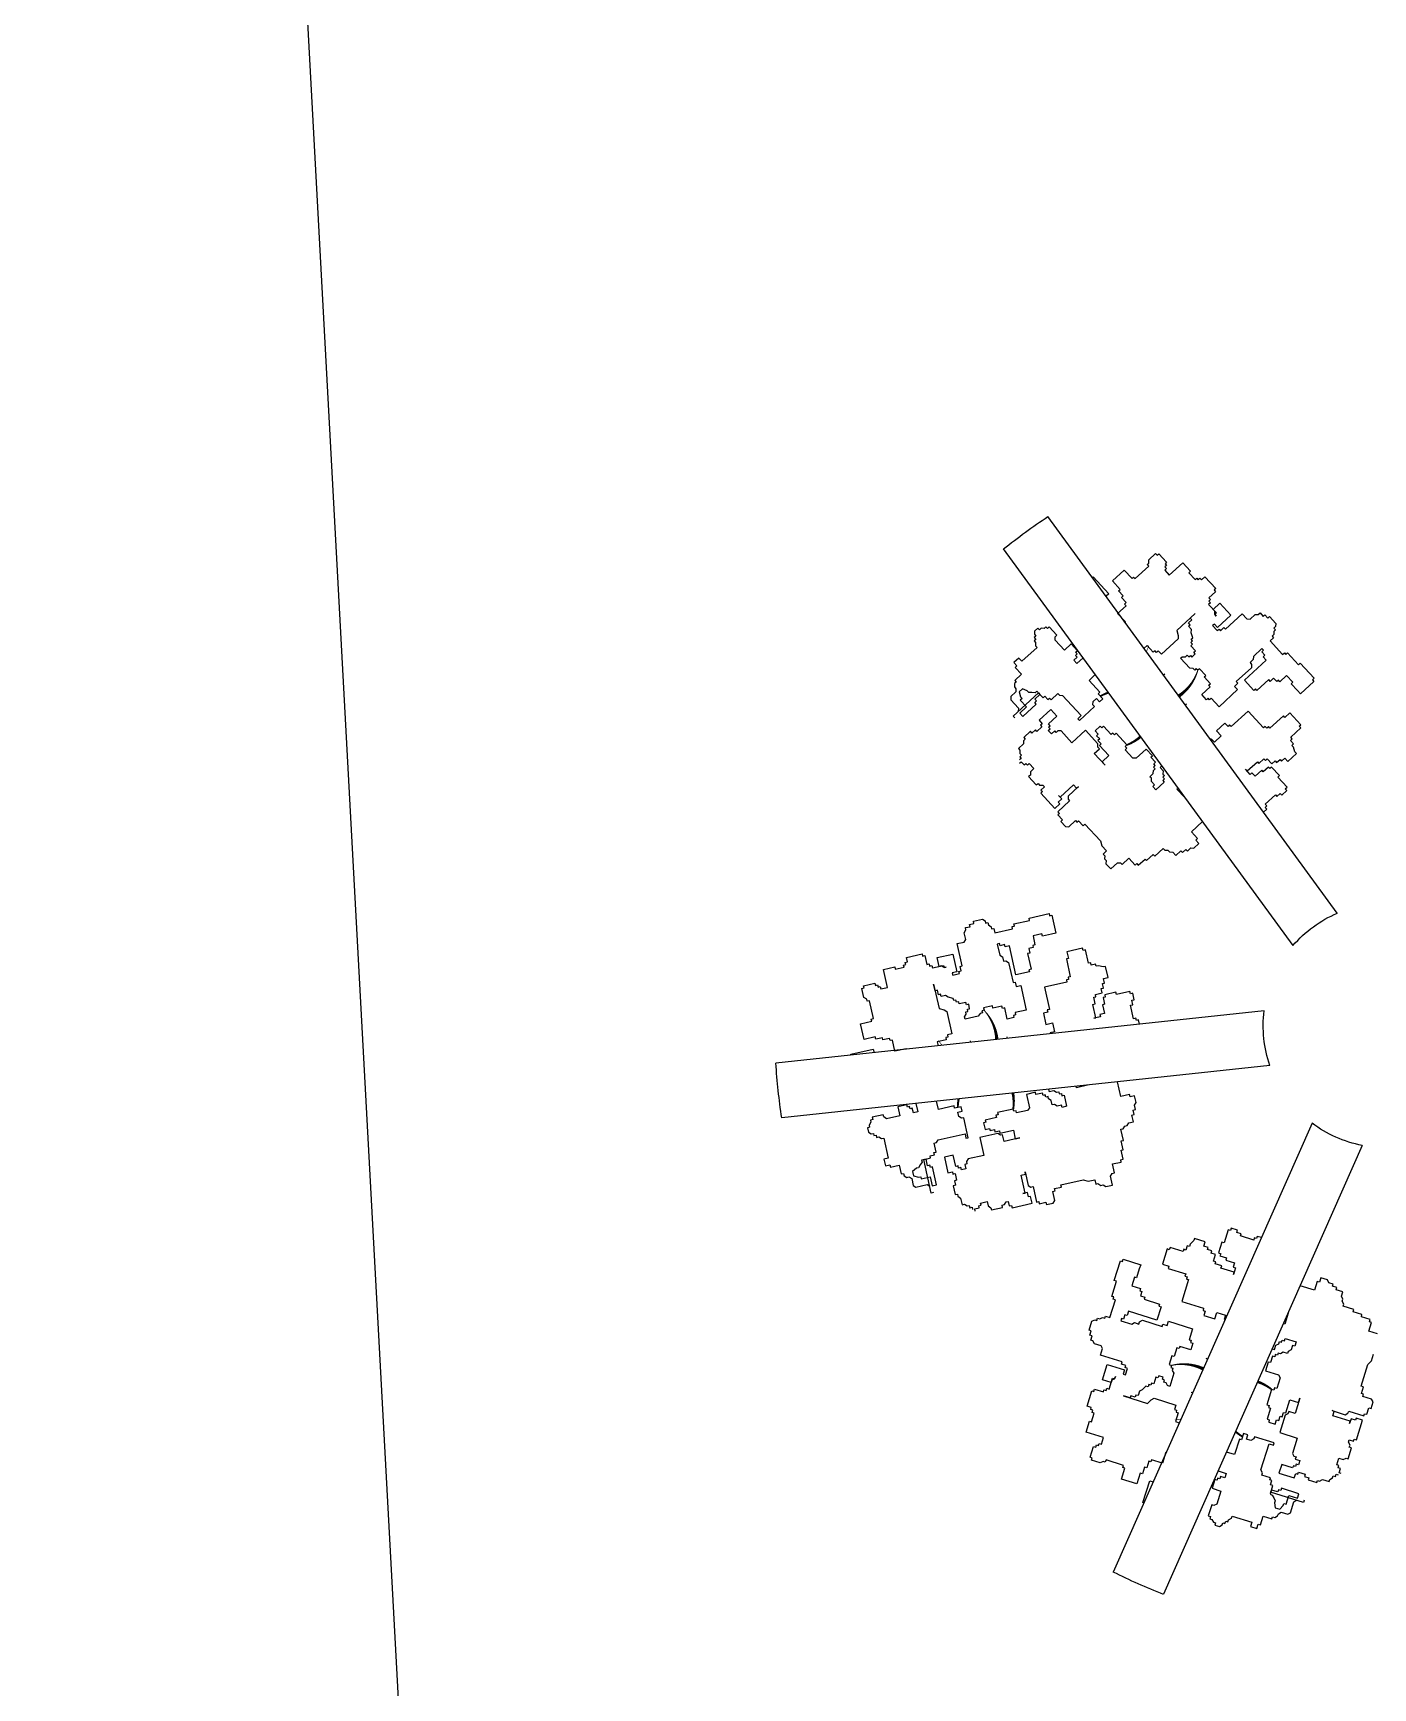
# Model space of a CAD drawing. Header units: inches. Extents: x 40 to 251, y 0 to 175.
# Drawn here: x 54.71 to 65.68, y 41.04 to 54.59 of the extents above; entities that cross this region are included whole.
import ezdxf

# ---------------------------------------------------------------- set-up
doc = ezdxf.new("R2010")
doc.units = ezdxf.units.IN
doc.header["$MEASUREMENT"] = 0
doc.layers.add('CUADRICULA', color=84, linetype='Continuous')

msp = doc.modelspace()

# ---------------------------------------------------------------- linework, layer by layer
msp.add_line((57.744, 40.224), (54.711, 96.172))
msp.add_arc((74.541, 62.904), 12, 183.1023, 265.1336)
at = {"layer": 'CUADRICULA', "extrusion": (0, 0, -1)}
for p, q in [((65.392, 47.387), (63.022, 50.635)), ((65.029, 47.122), (62.659, 50.369)), ((64.792, 46.587), (60.795, 46.158)), ((64.84, 46.14), (60.843, 45.711)), ((65.185, 45.668), (63.557, 41.991)), ((65.596, 45.485), (63.969, 41.809))]:
    msp.add_line(p, q, dxfattribs=at)
at = {"layer": 'CUADRICULA'}
for points in [[(63.654, 49.769), (63.657, 49.771), (63.593, 49.84), (63.662, 49.903), (63.649, 49.917), (63.663, 49.93), (63.625, 49.971), (63.639, 49.984), (63.601, 50.025), (63.614, 50.038), (63.551, 50.107), (63.647, 50.196), (63.711, 50.127), (63.724, 50.139), (63.737, 50.126), (63.847, 50.227), (63.834, 50.241), (63.848, 50.253), (63.849, 50.28), (63.904, 50.331), (63.917, 50.317), (63.931, 50.33), (63.994, 50.261), (63.981, 50.248), (63.993, 50.234), (63.979, 50.222), (63.992, 50.208), (63.978, 50.195), (64.016, 50.154), (64.127, 50.255), (64.19, 50.186), (64.176, 50.174), (64.227, 50.119), (64.241, 50.131), (64.253, 50.117), (64.267, 50.13), (64.28, 50.116), (64.307, 50.142), (64.396, 50.045), (64.383, 50.033), (64.395, 50.019), (64.34, 49.968), (64.353, 49.954), (64.339, 49.942), (64.352, 49.928), (64.338, 49.915), (64.402, 49.846), (64.388, 49.834), (64.4, 49.82), (64.388, 49.834), (64.389, 49.86), (64.376, 49.874), (64.431, 49.925), (64.52, 49.828), (64.41, 49.727), (64.385, 49.754), (64.371, 49.742), (64.409, 49.7), (64.423, 49.713), (64.435, 49.699), (64.463, 49.725), (64.476, 49.711), (64.613, 49.838), (64.651, 49.796), (64.678, 49.795), (64.719, 49.833), (64.745, 49.832), (64.759, 49.845), (64.785, 49.817), (64.798, 49.83), (64.824, 49.802), (64.837, 49.815), (64.888, 49.76), (64.887, 49.734), (64.873, 49.721), (64.886, 49.707), (64.872, 49.694), (64.871, 49.668), (64.858, 49.655), (64.87, 49.641), (64.843, 49.616), (64.944, 49.506), (64.958, 49.519), (64.971, 49.505), (64.984, 49.518), (65.073, 49.421), (65.087, 49.434), (65.201, 49.31), (65.188, 49.297), (65.2, 49.283), (65.09, 49.182), (65.065, 49.209)], [(63.387, 50.134), (63.393, 50.14), (63.52, 50.002), (63.498, 49.982)], [(63.31, 49.477), (63.259, 49.43), (63.233, 49.458), (63.261, 49.483), (63.248, 49.497), (63.262, 49.509), (63.249, 49.523), (63.263, 49.536), (63.212, 49.591), (63.157, 49.54), (63.081, 49.623), (63.082, 49.649), (63.096, 49.662), (63.032, 49.731), (63.019, 49.718), (63.006, 49.732), (62.992, 49.719), (62.966, 49.72), (62.952, 49.708), (62.939, 49.721), (62.912, 49.696), (62.911, 49.67), (62.923, 49.656), (62.91, 49.643), (62.922, 49.629), (62.909, 49.617), (62.921, 49.603), (62.92, 49.576), (62.933, 49.563), (62.809, 49.449), (62.784, 49.476), (62.742, 49.438), (62.768, 49.411), (62.754, 49.398), (62.805, 49.343), (62.75, 49.292), (62.762, 49.278), (62.749, 49.266), (62.748, 49.239), (62.76, 49.225), (62.759, 49.199), (62.718, 49.161), (62.717, 49.134), (62.78, 49.066), (62.779, 49.039)], [(65.065, 49.209), (65.014, 49.265), (65.028, 49.277), (64.977, 49.332), (64.922, 49.282), (64.909, 49.295), (64.896, 49.283), (64.87, 49.31), (64.843, 49.285), (64.83, 49.299), (64.734, 49.21), (64.721, 49.224), (64.707, 49.211), (64.631, 49.294), (64.81, 49.459), (64.784, 49.486), (64.798, 49.499), (64.773, 49.526), (64.787, 49.539), (64.774, 49.553), (64.705, 49.489), (64.704, 49.463), (64.677, 49.438), (64.689, 49.424), (64.688, 49.397), (64.564, 49.283), (64.577, 49.269), (64.55, 49.244), (64.575, 49.217), (64.424, 49.077), (64.36, 49.146), (64.346, 49.133), (64.334, 49.147), (64.32, 49.134), (64.282, 49.176), (64.351, 49.239), (64.338, 49.253), (64.352, 49.265), (64.301, 49.321), (64.315, 49.333), (64.264, 49.388), (64.25, 49.376), (64.237, 49.389), (64.224, 49.377), (64.211, 49.391), (64.185, 49.392), (64.108, 49.474), (64.122, 49.487), (64.149, 49.486), (64.162, 49.499), (64.175, 49.485), (64.189, 49.497), (64.201, 49.484), (64.229, 49.509), (64.216, 49.523), (64.23, 49.535), (64.192, 49.577), (64.206, 49.589), (64.193, 49.603), (64.207, 49.616), (64.194, 49.63), (64.208, 49.642), (64.196, 49.683), (64.197, 49.709), (64.172, 49.737), (64.186, 49.749), (64.173, 49.763), (64.2, 49.788), (64.188, 49.802), (64.229, 49.84), (64.078, 49.701), (64.089, 49.661), (64.088, 49.634), (63.951, 49.507), (63.925, 49.535), (63.912, 49.522), (63.899, 49.536), (63.885, 49.523), (63.834, 49.578), (63.81, 49.556)], [(62.751, 48.987), (62.738, 49.001), (62.944, 49.191), (62.957, 49.177), (62.932, 49.205), (62.918, 49.192), (62.891, 49.193), (62.865, 49.195), (62.852, 49.208), (62.813, 49.223), (62.786, 49.198), (62.797, 49.158), (62.81, 49.144), (62.796, 49.131), (62.847, 49.076), (62.792, 49.025), (62.817, 48.998), (62.927, 49.099), (62.915, 49.113), (62.929, 49.126), (62.916, 49.139), (62.957, 49.177), (62.982, 49.15), (62.996, 49.163), (63.022, 49.135), (63.035, 49.148), (63.048, 49.134), (63.103, 49.185), (63.116, 49.171), (63.142, 49.17), (63.295, 49.005), (63.267, 48.979), (63.28, 48.965), (63.404, 49.079), (63.391, 49.093), (63.392, 49.12), (63.419, 49.145), (63.445, 49.118), (63.472, 49.143), (63.434, 49.184), (63.448, 49.197), (63.359, 49.293), (63.41, 49.34)], [(63.968, 49.338), (63.978, 49.347)], [(63.955, 48.594), (63.94, 48.58), (63.965, 48.553), (63.964, 48.526), (63.977, 48.513), (63.963, 48.5), (63.976, 48.486), (63.962, 48.473), (63.975, 48.46), (63.906, 48.396), (63.881, 48.424), (63.894, 48.437), (63.869, 48.464), (63.87, 48.491), (63.857, 48.504), (63.885, 48.53), (63.886, 48.556), (63.9, 48.569), (63.887, 48.583), (63.901, 48.595), (63.888, 48.609), (63.902, 48.622), (63.864, 48.663), (63.878, 48.676), (63.827, 48.731), (63.744, 48.655), (63.718, 48.656), (63.654, 48.725), (63.668, 48.737), (63.655, 48.751), (63.669, 48.764), (63.58, 48.86), (63.566, 48.848), (63.554, 48.861), (63.54, 48.849), (63.477, 48.917), (63.463, 48.905), (63.45, 48.919), (63.409, 48.881), (63.434, 48.853), (63.42, 48.84), (63.446, 48.813), (63.432, 48.8), (63.457, 48.773), (63.444, 48.76), (63.52, 48.677), (63.465, 48.627), (63.49, 48.599), (63.401, 48.695), (63.443, 48.733), (63.43, 48.747), (63.431, 48.774), (63.329, 48.884), (63.219, 48.782), (63.131, 48.879), (63.104, 48.88), (63.09, 48.867), (63.078, 48.881), (63.05, 48.856), (63.025, 48.883), (63.039, 48.896), (63.026, 48.91), (63.04, 48.922), (63.027, 48.936), (63.096, 48.999), (63.045, 49.055), (62.949, 48.966), (62.974, 48.938), (62.96, 48.926), (62.973, 48.912), (62.932, 48.874), (62.919, 48.888), (62.891, 48.862), (62.879, 48.876), (62.824, 48.825), (62.836, 48.812), (62.823, 48.799), (62.822, 48.772), (62.78, 48.734), (62.793, 48.721), (62.792, 48.694), (62.805, 48.68), (62.791, 48.668), (62.804, 48.654), (62.79, 48.641)], [(64.147, 49.094), (64.156, 49.102)], [(64.788, 48.215), (64.814, 48.239), (64.801, 48.253), (64.815, 48.266), (64.802, 48.28), (64.885, 48.356), (64.897, 48.342), (64.925, 48.367), (64.938, 48.354), (64.979, 48.392), (64.966, 48.405), (64.98, 48.418), (64.904, 48.501), (64.918, 48.513), (64.854, 48.582), (64.84, 48.57), (64.828, 48.583), (64.786, 48.545), (64.774, 48.559), (64.719, 48.508), (64.693, 48.536), (64.679, 48.523), (64.641, 48.565), (64.654, 48.551), (64.737, 48.627), (64.749, 48.613), (64.791, 48.651), (64.803, 48.637), (64.817, 48.65), (64.855, 48.609), (64.883, 48.634), (64.895, 48.62), (64.923, 48.646), (64.936, 48.632), (64.963, 48.657), (64.988, 48.63), (65.057, 48.693), (65.045, 48.707), (65.033, 48.747), (65.02, 48.761), (65.034, 48.774), (65.009, 48.801), (65.022, 48.814), (65.01, 48.828), (65.092, 48.904), (65.08, 48.917), (65.093, 48.93), (65.004, 49.026), (64.963, 48.988), (64.95, 49.002), (64.84, 48.901), (64.828, 48.915), (64.814, 48.902), (64.801, 48.916), (64.788, 48.903), (64.661, 49.041), (64.523, 48.914), (64.51, 48.928), (64.497, 48.915), (64.471, 48.943), (64.402, 48.879), (64.44, 48.838), (64.385, 48.787), (64.36, 48.815), (64.354, 48.809)], [(62.789, 48.615), (62.802, 48.627), (62.828, 48.6), (62.842, 48.613), (62.854, 48.599), (62.868, 48.611), (62.906, 48.57), (62.879, 48.545), (62.878, 48.518), (62.864, 48.506), (62.927, 48.437), (62.941, 48.449), (62.954, 48.436), (62.98, 48.435), (62.993, 48.421), (62.965, 48.395), (62.978, 48.382), (62.964, 48.369), (63.079, 48.245), (63.12, 48.283), (63.107, 48.297), (63.135, 48.322), (63.109, 48.35), (63.122, 48.336), (63.232, 48.437), (63.257, 48.41), (63.271, 48.423), (63.189, 48.346), (63.188, 48.32), (63.2, 48.306), (63.104, 48.217), (63.117, 48.204), (63.103, 48.191), (63.141, 48.15), (63.127, 48.137), (63.165, 48.096), (63.192, 48.095), (63.247, 48.145), (63.259, 48.132), (63.273, 48.144), (63.311, 48.103), (63.325, 48.116), (63.452, 47.978), (63.464, 47.938), (63.502, 47.896), (63.474, 47.871), (63.487, 47.857), (63.486, 47.831), (63.499, 47.817), (63.497, 47.791), (63.536, 47.749), (63.591, 47.8), (63.617, 47.799), (63.63, 47.785), (63.685, 47.836), (63.736, 47.781), (63.749, 47.793), (63.762, 47.78), (63.817, 47.83), (63.83, 47.817), (63.885, 47.867), (63.897, 47.853), (63.966, 47.917), (63.979, 47.903), (64.005, 47.902), (64.018, 47.888), (64.045, 47.887), (64.07, 47.86), (64.111, 47.898), (64.124, 47.884), (64.151, 47.909), (64.164, 47.895), (64.192, 47.921), (64.218, 47.92), (64.259, 47.958), (64.234, 47.985), (64.248, 47.998), (64.197, 48.053), (64.288, 48.137)], [(64.143, 48.335), (64.142, 48.334), (64.078, 48.402), (64.088, 48.411)], [(61.86, 46.273), (61.86, 46.276), (61.768, 46.256), (61.748, 46.347), (61.729, 46.343), (61.725, 46.361), (61.671, 46.349), (61.666, 46.367), (61.612, 46.355), (61.608, 46.373), (61.516, 46.352), (61.487, 46.48), (61.579, 46.501), (61.575, 46.519), (61.593, 46.523), (61.56, 46.669), (61.542, 46.665), (61.538, 46.683), (61.515, 46.697), (61.499, 46.77), (61.517, 46.774), (61.513, 46.793), (61.605, 46.813), (61.609, 46.795), (61.627, 46.799), (61.631, 46.781), (61.649, 46.785), (61.653, 46.767), (61.708, 46.779), (61.675, 46.925), (61.767, 46.946), (61.771, 46.927), (61.844, 46.944), (61.84, 46.962), (61.858, 46.966), (61.854, 46.984), (61.872, 46.988), (61.864, 47.025), (61.992, 47.054), (61.996, 47.035), (62.014, 47.04), (62.031, 46.967), (62.049, 46.971), (62.053, 46.952), (62.072, 46.957), (62.076, 46.938), (62.167, 46.959), (62.171, 46.941), (62.189, 46.945), (62.171, 46.941), (62.149, 46.955), (62.13, 46.951), (62.114, 47.024), (62.242, 47.052), (62.275, 46.906), (62.238, 46.898), (62.242, 46.88), (62.297, 46.892), (62.293, 46.91), (62.311, 46.915), (62.303, 46.951), (62.321, 46.955), (62.28, 47.138), (62.335, 47.15), (62.349, 47.172), (62.337, 47.227), (62.351, 47.249), (62.347, 47.268), (62.384, 47.276), (62.38, 47.294), (62.416, 47.302), (62.412, 47.321), (62.485, 47.337), (62.508, 47.323), (62.512, 47.305), (62.53, 47.309), (62.534, 47.291), (62.556, 47.276), (62.561, 47.258), (62.579, 47.262), (62.587, 47.226), (62.733, 47.259), (62.729, 47.277), (62.747, 47.281), (62.743, 47.299), (62.871, 47.328), (62.867, 47.346), (63.032, 47.383), (63.036, 47.365), (63.054, 47.369), (63.087, 47.223), (63.05, 47.215)], [(63.05, 47.215), (62.977, 47.198), (62.973, 47.217), (62.9, 47.2), (62.916, 47.127), (62.898, 47.123), (62.902, 47.105), (62.866, 47.097), (62.874, 47.06), (62.856, 47.056), (62.884, 46.928), (62.866, 46.924), (62.87, 46.906), (62.76, 46.881), (62.707, 47.118), (62.671, 47.11), (62.666, 47.129), (62.63, 47.12), (62.626, 47.139), (62.607, 47.134), (62.628, 47.043), (62.65, 47.029), (62.659, 46.993), (62.677, 46.997), (62.699, 46.982), (62.736, 46.818), (62.754, 46.822), (62.763, 46.786), (62.799, 46.794), (62.844, 46.593), (62.753, 46.573), (62.757, 46.554), (62.739, 46.55), (62.743, 46.532), (62.688, 46.52), (62.668, 46.611), (62.649, 46.607), (62.645, 46.625), (62.572, 46.609), (62.568, 46.627), (62.495, 46.611), (62.499, 46.592), (62.481, 46.588), (62.485, 46.57), (62.466, 46.566), (62.452, 46.543), (62.343, 46.519), (62.339, 46.537), (62.353, 46.559), (62.349, 46.578), (62.367, 46.582), (62.363, 46.6), (62.381, 46.604), (62.373, 46.641), (62.355, 46.637), (62.35, 46.655), (62.296, 46.643), (62.292, 46.661), (62.273, 46.657), (62.269, 46.675), (62.251, 46.671), (62.247, 46.689), (62.206, 46.699), (62.184, 46.713), (62.147, 46.705), (62.143, 46.723), (62.125, 46.719), (62.117, 46.756), (62.098, 46.752), (62.086, 46.806), (62.131, 46.606), (62.172, 46.596), (62.194, 46.581), (62.235, 46.399), (62.199, 46.391), (62.203, 46.372), (62.185, 46.368), (62.189, 46.35), (62.116, 46.334), (62.123, 46.301)], [(63.773, 46.478), (63.765, 46.512), (63.746, 46.508), (63.742, 46.527), (63.724, 46.522), (63.699, 46.632), (63.718, 46.636), (63.71, 46.673), (63.728, 46.677), (63.716, 46.731), (63.697, 46.727), (63.693, 46.746), (63.584, 46.721), (63.579, 46.739), (63.488, 46.719), (63.492, 46.7), (63.474, 46.696), (63.486, 46.642), (63.468, 46.637), (63.484, 46.564), (63.448, 46.556), (63.452, 46.538), (63.397, 46.526), (63.415, 46.53), (63.391, 46.639), (63.409, 46.643), (63.397, 46.698), (63.415, 46.702), (63.411, 46.72), (63.466, 46.733), (63.457, 46.769), (63.476, 46.773), (63.468, 46.81), (63.486, 46.814), (63.478, 46.851), (63.514, 46.859), (63.494, 46.95), (63.475, 46.946), (63.435, 46.956), (63.416, 46.952), (63.412, 46.97), (63.376, 46.962), (63.372, 46.98), (63.353, 46.976), (63.329, 47.086), (63.311, 47.081), (63.306, 47.1), (63.178, 47.071), (63.191, 47.016), (63.173, 47.012), (63.205, 46.866), (63.187, 46.862), (63.191, 46.844), (63.173, 46.84), (63.177, 46.821), (62.994, 46.78), (63.035, 46.598), (63.017, 46.594), (63.021, 46.575), (62.985, 46.567), (63.005, 46.476), (63.06, 46.488), (63.076, 46.415), (63.04, 46.407), (63.041, 46.399)], [(62.691, 46.362), (62.689, 46.374)], [(61.411, 46.224), (61.409, 46.232), (61.591, 46.273), (61.598, 46.245)], [(62.391, 46.33), (62.388, 46.342)], [(63.028, 45.945), (63.033, 45.926), (63.069, 45.934), (63.092, 45.92), (63.11, 45.924), (63.114, 45.906), (63.132, 45.91), (63.136, 45.892), (63.155, 45.896), (63.175, 45.805), (63.139, 45.796), (63.134, 45.815), (63.098, 45.806), (63.075, 45.821), (63.057, 45.816), (63.049, 45.853), (63.027, 45.867), (63.023, 45.885), (63.004, 45.881), (63, 45.9), (62.982, 45.895), (62.978, 45.914), (62.923, 45.901), (62.919, 45.92), (62.846, 45.903), (62.87, 45.794), (62.856, 45.771), (62.765, 45.751), (62.761, 45.769), (62.742, 45.765), (62.738, 45.783), (62.61, 45.754), (62.614, 45.736), (62.596, 45.732), (62.6, 45.714), (62.509, 45.693), (62.513, 45.675), (62.495, 45.671), (62.507, 45.616), (62.544, 45.624), (62.548, 45.606), (62.584, 45.614), (62.588, 45.596), (62.625, 45.604), (62.629, 45.586), (62.739, 45.611), (62.755, 45.538), (62.792, 45.546), (62.664, 45.517), (62.651, 45.572), (62.633, 45.568), (62.611, 45.582), (62.465, 45.549), (62.497, 45.403), (62.369, 45.374), (62.355, 45.352), (62.359, 45.334), (62.341, 45.33), (62.349, 45.293), (62.313, 45.285), (62.309, 45.303), (62.29, 45.299), (62.286, 45.317), (62.268, 45.313), (62.247, 45.404), (62.174, 45.388), (62.203, 45.26), (62.24, 45.268), (62.244, 45.25), (62.262, 45.254), (62.274, 45.2), (62.256, 45.195), (62.264, 45.159), (62.246, 45.155), (62.262, 45.082), (62.281, 45.086), (62.285, 45.068), (62.307, 45.053), (62.319, 44.999), (62.338, 45.003), (62.36, 44.989), (62.378, 44.993), (62.382, 44.975), (62.401, 44.979), (62.405, 44.96)], [(62.427, 44.946), (62.423, 44.965), (62.46, 44.973), (62.456, 44.991), (62.474, 44.995), (62.47, 45.013), (62.525, 45.026), (62.533, 44.989), (62.555, 44.975), (62.559, 44.957), (62.651, 44.977), (62.647, 44.996), (62.665, 45), (62.679, 45.022), (62.697, 45.026), (62.705, 44.99), (62.724, 44.994), (62.728, 44.975), (62.892, 45.012), (62.88, 45.067), (62.862, 45.063), (62.854, 45.1), (62.817, 45.091), (62.835, 45.095), (62.802, 45.241), (62.839, 45.25), (62.835, 45.268), (62.859, 45.158), (62.882, 45.144), (62.9, 45.148), (62.929, 45.021), (62.947, 45.025), (62.951, 45.006), (63.006, 45.019), (63.01, 45.001), (63.065, 45.013), (63.079, 45.035), (63.063, 45.108), (63.081, 45.112), (63.077, 45.131), (63.132, 45.143), (63.128, 45.161), (63.31, 45.202), (63.351, 45.192), (63.406, 45.204), (63.414, 45.168), (63.432, 45.172), (63.455, 45.158), (63.473, 45.162), (63.495, 45.148), (63.55, 45.16), (63.534, 45.233), (63.548, 45.256), (63.566, 45.26), (63.55, 45.333), (63.623, 45.349), (63.619, 45.367), (63.637, 45.372), (63.621, 45.445), (63.639, 45.449), (63.623, 45.522), (63.641, 45.526), (63.62, 45.617), (63.639, 45.621), (63.653, 45.643), (63.671, 45.648), (63.685, 45.67), (63.722, 45.678), (63.71, 45.733), (63.728, 45.737), (63.72, 45.774), (63.738, 45.778), (63.73, 45.814), (63.744, 45.837), (63.732, 45.891), (63.695, 45.883), (63.691, 45.901), (63.618, 45.885), (63.591, 46.006)], [(63.347, 45.98), (63.347, 45.978), (63.256, 45.957), (63.253, 45.97)], [(61.941, 45.829), (61.956, 45.761), (61.92, 45.753), (61.911, 45.789), (61.893, 45.785), (61.889, 45.803), (61.871, 45.799), (61.867, 45.817), (61.794, 45.801), (61.81, 45.728), (61.7, 45.703), (61.678, 45.718), (61.674, 45.736), (61.583, 45.715), (61.587, 45.697), (61.568, 45.693), (61.572, 45.675), (61.558, 45.652), (61.562, 45.634), (61.544, 45.63), (61.552, 45.593), (61.575, 45.579), (61.593, 45.583), (61.597, 45.565), (61.615, 45.569), (61.619, 45.551), (61.638, 45.555), (61.66, 45.541), (61.678, 45.545), (61.715, 45.381), (61.679, 45.373), (61.691, 45.318), (61.728, 45.326), (61.732, 45.308), (61.805, 45.324), (61.821, 45.251), (61.839, 45.255), (61.844, 45.237), (61.866, 45.223), (61.884, 45.227), (61.907, 45.213), (61.919, 45.158), (61.941, 45.144), (62.033, 45.164), (62.055, 45.15)], [(62.086, 45.1), (62.067, 45.095), (62.006, 45.369), (62.024, 45.373), (61.988, 45.365), (61.992, 45.347), (61.977, 45.325), (61.963, 45.302), (61.945, 45.298), (61.913, 45.272), (61.921, 45.235), (61.961, 45.225), (61.98, 45.229), (61.984, 45.211), (62.057, 45.227), (62.073, 45.154), (62.11, 45.163), (62.077, 45.309), (62.059, 45.305), (62.055, 45.323), (62.036, 45.319), (62.024, 45.373), (62.061, 45.382), (62.057, 45.4), (62.093, 45.408), (62.089, 45.426), (62.107, 45.43), (62.091, 45.503), (62.109, 45.508), (62.123, 45.53), (62.343, 45.579), (62.351, 45.543), (62.369, 45.547), (62.332, 45.711), (62.314, 45.707), (62.292, 45.721), (62.283, 45.758), (62.32, 45.766), (62.312, 45.802), (62.257, 45.79), (62.253, 45.808), (62.125, 45.78), (62.11, 45.847)], [(64.77, 44.73), (64.736, 44.74), (64.73, 44.722), (64.712, 44.728), (64.707, 44.71), (64.6, 44.744), (64.605, 44.761), (64.57, 44.773), (64.575, 44.79), (64.522, 44.807), (64.516, 44.789), (64.498, 44.795), (64.465, 44.688), (64.447, 44.693), (64.419, 44.604), (64.437, 44.598), (64.431, 44.58), (64.485, 44.564), (64.479, 44.546), (64.551, 44.523), (64.539, 44.488), (64.557, 44.482), (64.541, 44.428), (64.546, 44.446), (64.439, 44.48), (64.445, 44.498), (64.391, 44.514), (64.397, 44.532), (64.379, 44.538), (64.395, 44.592), (64.36, 44.603), (64.365, 44.621), (64.33, 44.632), (64.335, 44.65), (64.299, 44.661), (64.311, 44.696), (64.221, 44.724), (64.216, 44.706), (64.187, 44.676), (64.181, 44.658), (64.163, 44.664), (64.152, 44.628), (64.134, 44.634), (64.129, 44.616), (64.022, 44.649), (64.016, 44.631), (63.998, 44.637), (63.959, 44.512), (64.013, 44.495), (64.007, 44.477), (64.15, 44.433), (64.144, 44.415), (64.162, 44.409), (64.157, 44.391), (64.174, 44.386), (64.119, 44.207), (64.297, 44.151), (64.292, 44.133), (64.31, 44.128), (64.298, 44.092), (64.388, 44.064), (64.404, 44.118), (64.476, 44.095), (64.465, 44.06), (64.472, 44.057)], [(63.991, 42.971), (63.988, 42.972), (63.96, 42.883), (63.871, 42.911), (63.865, 42.893), (63.847, 42.898), (63.831, 42.845), (63.813, 42.85), (63.796, 42.797), (63.778, 42.802), (63.75, 42.713), (63.625, 42.752), (63.653, 42.841), (63.635, 42.847), (63.641, 42.865), (63.498, 42.909), (63.492, 42.892), (63.475, 42.897), (63.451, 42.885), (63.38, 42.907), (63.385, 42.925), (63.367, 42.931), (63.395, 43.02), (63.413, 43.014), (63.419, 43.032), (63.437, 43.027), (63.442, 43.045), (63.46, 43.039), (63.477, 43.093), (63.334, 43.137), (63.362, 43.227), (63.38, 43.221), (63.402, 43.293), (63.384, 43.298), (63.39, 43.316), (63.372, 43.322), (63.377, 43.34), (63.342, 43.351), (63.381, 43.476), (63.399, 43.47), (63.404, 43.488), (63.476, 43.466), (63.481, 43.484), (63.499, 43.478), (63.505, 43.496), (63.523, 43.49), (63.55, 43.58), (63.568, 43.574), (63.574, 43.592), (63.568, 43.574), (63.545, 43.562), (63.539, 43.544), (63.468, 43.566), (63.507, 43.692), (63.65, 43.647), (63.639, 43.611), (63.657, 43.606), (63.673, 43.659), (63.655, 43.665), (63.661, 43.683), (63.625, 43.694), (63.631, 43.712), (63.452, 43.767), (63.469, 43.821), (63.457, 43.845), (63.403, 43.861), (63.391, 43.885), (63.373, 43.89), (63.384, 43.926), (63.366, 43.932), (63.377, 43.967), (63.36, 43.973), (63.382, 44.045), (63.405, 44.057), (63.423, 44.051), (63.429, 44.069), (63.447, 44.064), (63.47, 44.076), (63.488, 44.07), (63.494, 44.088), (63.529, 44.077), (63.574, 44.22), (63.556, 44.226), (63.562, 44.244), (63.544, 44.249), (63.583, 44.374), (63.565, 44.38), (63.615, 44.541), (63.633, 44.535), (63.639, 44.553), (63.782, 44.508), (63.77, 44.473)], [(63.77, 44.473), (63.748, 44.401), (63.73, 44.407), (63.708, 44.335), (63.779, 44.313), (63.774, 44.295), (63.792, 44.289), (63.78, 44.254), (63.816, 44.243), (63.811, 44.225), (63.936, 44.186), (63.93, 44.168), (63.948, 44.162), (63.914, 44.055), (63.682, 44.127), (63.671, 44.092), (63.653, 44.097), (63.642, 44.061), (63.624, 44.067), (63.619, 44.049), (63.708, 44.021), (63.731, 44.034), (63.767, 44.022), (63.773, 44.04), (63.796, 44.053), (63.957, 44.002), (63.962, 44.02), (63.998, 44.009), (64.009, 44.045), (64.206, 43.984), (64.178, 43.894), (64.196, 43.889), (64.19, 43.871), (64.208, 43.865), (64.191, 43.812), (64.102, 43.839), (64.096, 43.822), (64.078, 43.827), (64.056, 43.756), (64.038, 43.761), (64.016, 43.69), (64.034, 43.684), (64.028, 43.666), (64.046, 43.661), (64.04, 43.643), (64.053, 43.619), (64.019, 43.512), (64.001, 43.518), (63.989, 43.541), (63.971, 43.547), (63.977, 43.564), (63.959, 43.57), (63.965, 43.588), (63.929, 43.599), (63.923, 43.581), (63.905, 43.587), (63.889, 43.533), (63.871, 43.539), (63.865, 43.521), (63.847, 43.526), (63.842, 43.509), (63.824, 43.514), (63.795, 43.484), (63.771, 43.472), (63.76, 43.436), (63.742, 43.441), (63.737, 43.424), (63.701, 43.435), (63.696, 43.417), (63.642, 43.434), (63.838, 43.372), (63.867, 43.402), (63.891, 43.415), (64.07, 43.359), (64.058, 43.323), (64.076, 43.318), (64.071, 43.3), (64.088, 43.294), (64.066, 43.223), (64.098, 43.213)], [(65.722, 43.942), (65.65, 43.964), (65.672, 44.036), (65.655, 44.041), (65.66, 44.059), (65.589, 44.082), (65.594, 44.1), (65.523, 44.122), (65.528, 44.14), (65.439, 44.168), (65.445, 44.185), (65.432, 44.209), (65.438, 44.227), (65.426, 44.25), (65.437, 44.286), (65.383, 44.303), (65.389, 44.321), (65.353, 44.332), (65.359, 44.35), (65.323, 44.361), (65.311, 44.384), (65.257, 44.401), (65.246, 44.365), (65.228, 44.371), (65.206, 44.299), (65.088, 44.336)], [(64.988, 44.112), (64.99, 44.111), (64.963, 44.022), (64.95, 44.026)], [(64.859, 43.819), (64.878, 43.813), (64.889, 43.849), (64.912, 43.861), (64.918, 43.879), (64.936, 43.873), (64.941, 43.891), (64.959, 43.886), (64.965, 43.904), (65.054, 43.876), (65.043, 43.84), (65.025, 43.846), (65.014, 43.81), (64.99, 43.797), (64.985, 43.78), (64.949, 43.791), (64.926, 43.778), (64.908, 43.784), (64.902, 43.766), (64.884, 43.772), (64.879, 43.754), (64.861, 43.759), (64.844, 43.706), (64.826, 43.711), (64.804, 43.64), (64.911, 43.606), (64.923, 43.583), (64.896, 43.494), (64.878, 43.499), (64.872, 43.481), (64.854, 43.487), (64.815, 43.362), (64.833, 43.356), (64.827, 43.338), (64.845, 43.333), (64.817, 43.243), (64.835, 43.238), (64.83, 43.22), (64.883, 43.203), (64.894, 43.239), (64.912, 43.233), (64.923, 43.269), (64.941, 43.263), (64.952, 43.299), (64.97, 43.294), (65.004, 43.401), (65.075, 43.379), (65.086, 43.414), (65.047, 43.289), (64.994, 43.306), (64.988, 43.288), (64.965, 43.276), (64.92, 43.133), (65.063, 43.088), (65.024, 42.963), (65.036, 42.939), (65.054, 42.934), (65.048, 42.916), (65.084, 42.905), (65.073, 42.869), (65.055, 42.875), (65.05, 42.857), (65.032, 42.862), (65.026, 42.844), (64.937, 42.872), (64.914, 42.801), (65.039, 42.762), (65.051, 42.798), (65.069, 42.792), (65.074, 42.81), (65.128, 42.793), (65.122, 42.775), (65.158, 42.764), (65.152, 42.746), (65.224, 42.724), (65.229, 42.742), (65.247, 42.736), (65.271, 42.749), (65.324, 42.732), (65.33, 42.75), (65.353, 42.762), (65.359, 42.78), (65.377, 42.774), (65.382, 42.792), (65.4, 42.787)], [(65.423, 42.799), (65.406, 42.804), (65.417, 42.84), (65.399, 42.846), (65.404, 42.864), (65.387, 42.869), (65.403, 42.923), (65.439, 42.912), (65.463, 42.924), (65.48, 42.919), (65.508, 43.008), (65.49, 43.013), (65.496, 43.031), (65.484, 43.055), (65.489, 43.073), (65.525, 43.062), (65.531, 43.079), (65.548, 43.074), (65.599, 43.235), (65.545, 43.251), (65.54, 43.234), (65.504, 43.245), (65.493, 43.209), (65.498, 43.227), (65.355, 43.271), (65.367, 43.307), (65.349, 43.313), (65.456, 43.279), (65.479, 43.292), (65.485, 43.31), (65.61, 43.271), (65.615, 43.288), (65.633, 43.283), (65.65, 43.336), (65.668, 43.331), (65.685, 43.385), (65.672, 43.408), (65.601, 43.43), (65.607, 43.448), (65.589, 43.454), (65.605, 43.507), (65.588, 43.513), (65.643, 43.692), (65.672, 43.722), (65.689, 43.776)], [(64.33, 43.735), (64.317, 43.739)], [(64.207, 43.459), (64.195, 43.463)], [(65.12, 42.58), (65.114, 42.562), (64.846, 42.645), (64.852, 42.663), (64.841, 42.628), (64.859, 42.622), (64.871, 42.599), (64.883, 42.575), (64.878, 42.557), (64.884, 42.516), (64.92, 42.505), (64.949, 42.535), (64.955, 42.553), (64.973, 42.547), (64.995, 42.619), (65.066, 42.596), (65.077, 42.632), (64.935, 42.677), (64.929, 42.659), (64.911, 42.665), (64.906, 42.647), (64.852, 42.663), (64.863, 42.699), (64.845, 42.705), (64.856, 42.74), (64.839, 42.746), (64.844, 42.764), (64.773, 42.786), (64.778, 42.804), (64.766, 42.828), (64.833, 43.042), (64.869, 43.031), (64.874, 43.049), (64.714, 43.099), (64.708, 43.081), (64.685, 43.069), (64.649, 43.08), (64.66, 43.116), (64.624, 43.127), (64.608, 43.073), (64.59, 43.079), (64.551, 42.954), (64.485, 42.974)], [(63.808, 42.558), (63.8, 42.56), (63.856, 42.739), (63.884, 42.73)], [(64.416, 42.819), (64.482, 42.798), (64.471, 42.763), (64.436, 42.774), (64.43, 42.756), (64.412, 42.761), (64.407, 42.744), (64.389, 42.749), (64.366, 42.678), (64.438, 42.655), (64.404, 42.548), (64.381, 42.536), (64.363, 42.541), (64.335, 42.452), (64.353, 42.446), (64.347, 42.428), (64.365, 42.423), (64.378, 42.399), (64.395, 42.394), (64.39, 42.376), (64.426, 42.365), (64.449, 42.377), (64.455, 42.395), (64.472, 42.389), (64.478, 42.407), (64.496, 42.402), (64.501, 42.42), (64.525, 42.432), (64.53, 42.45), (64.691, 42.4), (64.68, 42.364), (64.734, 42.347), (64.745, 42.383), (64.763, 42.377), (64.785, 42.449), (64.856, 42.427), (64.862, 42.444), (64.88, 42.439), (64.903, 42.451), (64.909, 42.469), (64.932, 42.481), (64.986, 42.465), (65.009, 42.477), (65.037, 42.566), (65.061, 42.579)]]:
    msp.add_lwpolyline(points, dxfattribs=at)
for points in [[(63.829, 49.529, 0.00551, 0.00365, -0.030841), (63.85, 49.578, 0, 0, 0)], [(64.095, 49.165, 0.0276, 0.0073, 0.169691), (64.25, 49.376, 0, 0, 0)], [(63.517, 49.193, 0.0176, 0.0146, 0.046657), (63.453, 49.164, 0, 0, 0)], [(63.781, 48.832, 0.0224, 0.0146, -0.084367), (63.669, 48.764, 0.0365, 0.0365, 0)], [(62.604, 46.352, 0.0276, 0.0073, 0.169691), (62.499, 46.592, 0, 0, 0)], [(62.156, 46.304, 0.00551, 0.00365, -0.030841), (62.124, 46.347, 0, 0, 0)], [(62.291, 45.866, 0.0176, 0.0146, 0.046657), (62.284, 45.796, 0, 0, 0)], [(62.735, 45.914, 0.0224, 0.0146, -0.084367), (62.738, 45.783, 0.0365, 0.0365, 0)], [(64.294, 43.655, 0.0276, 0.0073, 0.169691), (64.034, 43.684, 0, 0, 0)], [(64.739, 43.55, 0.0224, 0.0146, -0.084367), (64.854, 43.487, 0.0365, 0.0365, 0)], [(64.112, 43.243, 0.00551, 0.00365, -0.030841), (64.059, 43.237, 0, 0, 0)], [(64.559, 43.141, 0.0176, 0.0146, 0.046657), (64.616, 43.1, 0, 0, 0)]]:
    msp.add_lwpolyline(points, format="xyseb", dxfattribs=at)
at = {"layer": 'CUADRICULA', "extrusion": (0, 0, -1)}
for radius, start, end in [(5, 51.2979, 56.4563), (1, 40.8742, 66.88), (1, 340.8742, 6.88), (5, 351.2979, 356.4563), (1, 280.8742, 306.88), (5, 291.2979, 296.4563)]:
    msp.add_arc((-65.785, 46.467), radius, start, end, dxfattribs=at)

doc.saveas('drawing.dxf')
